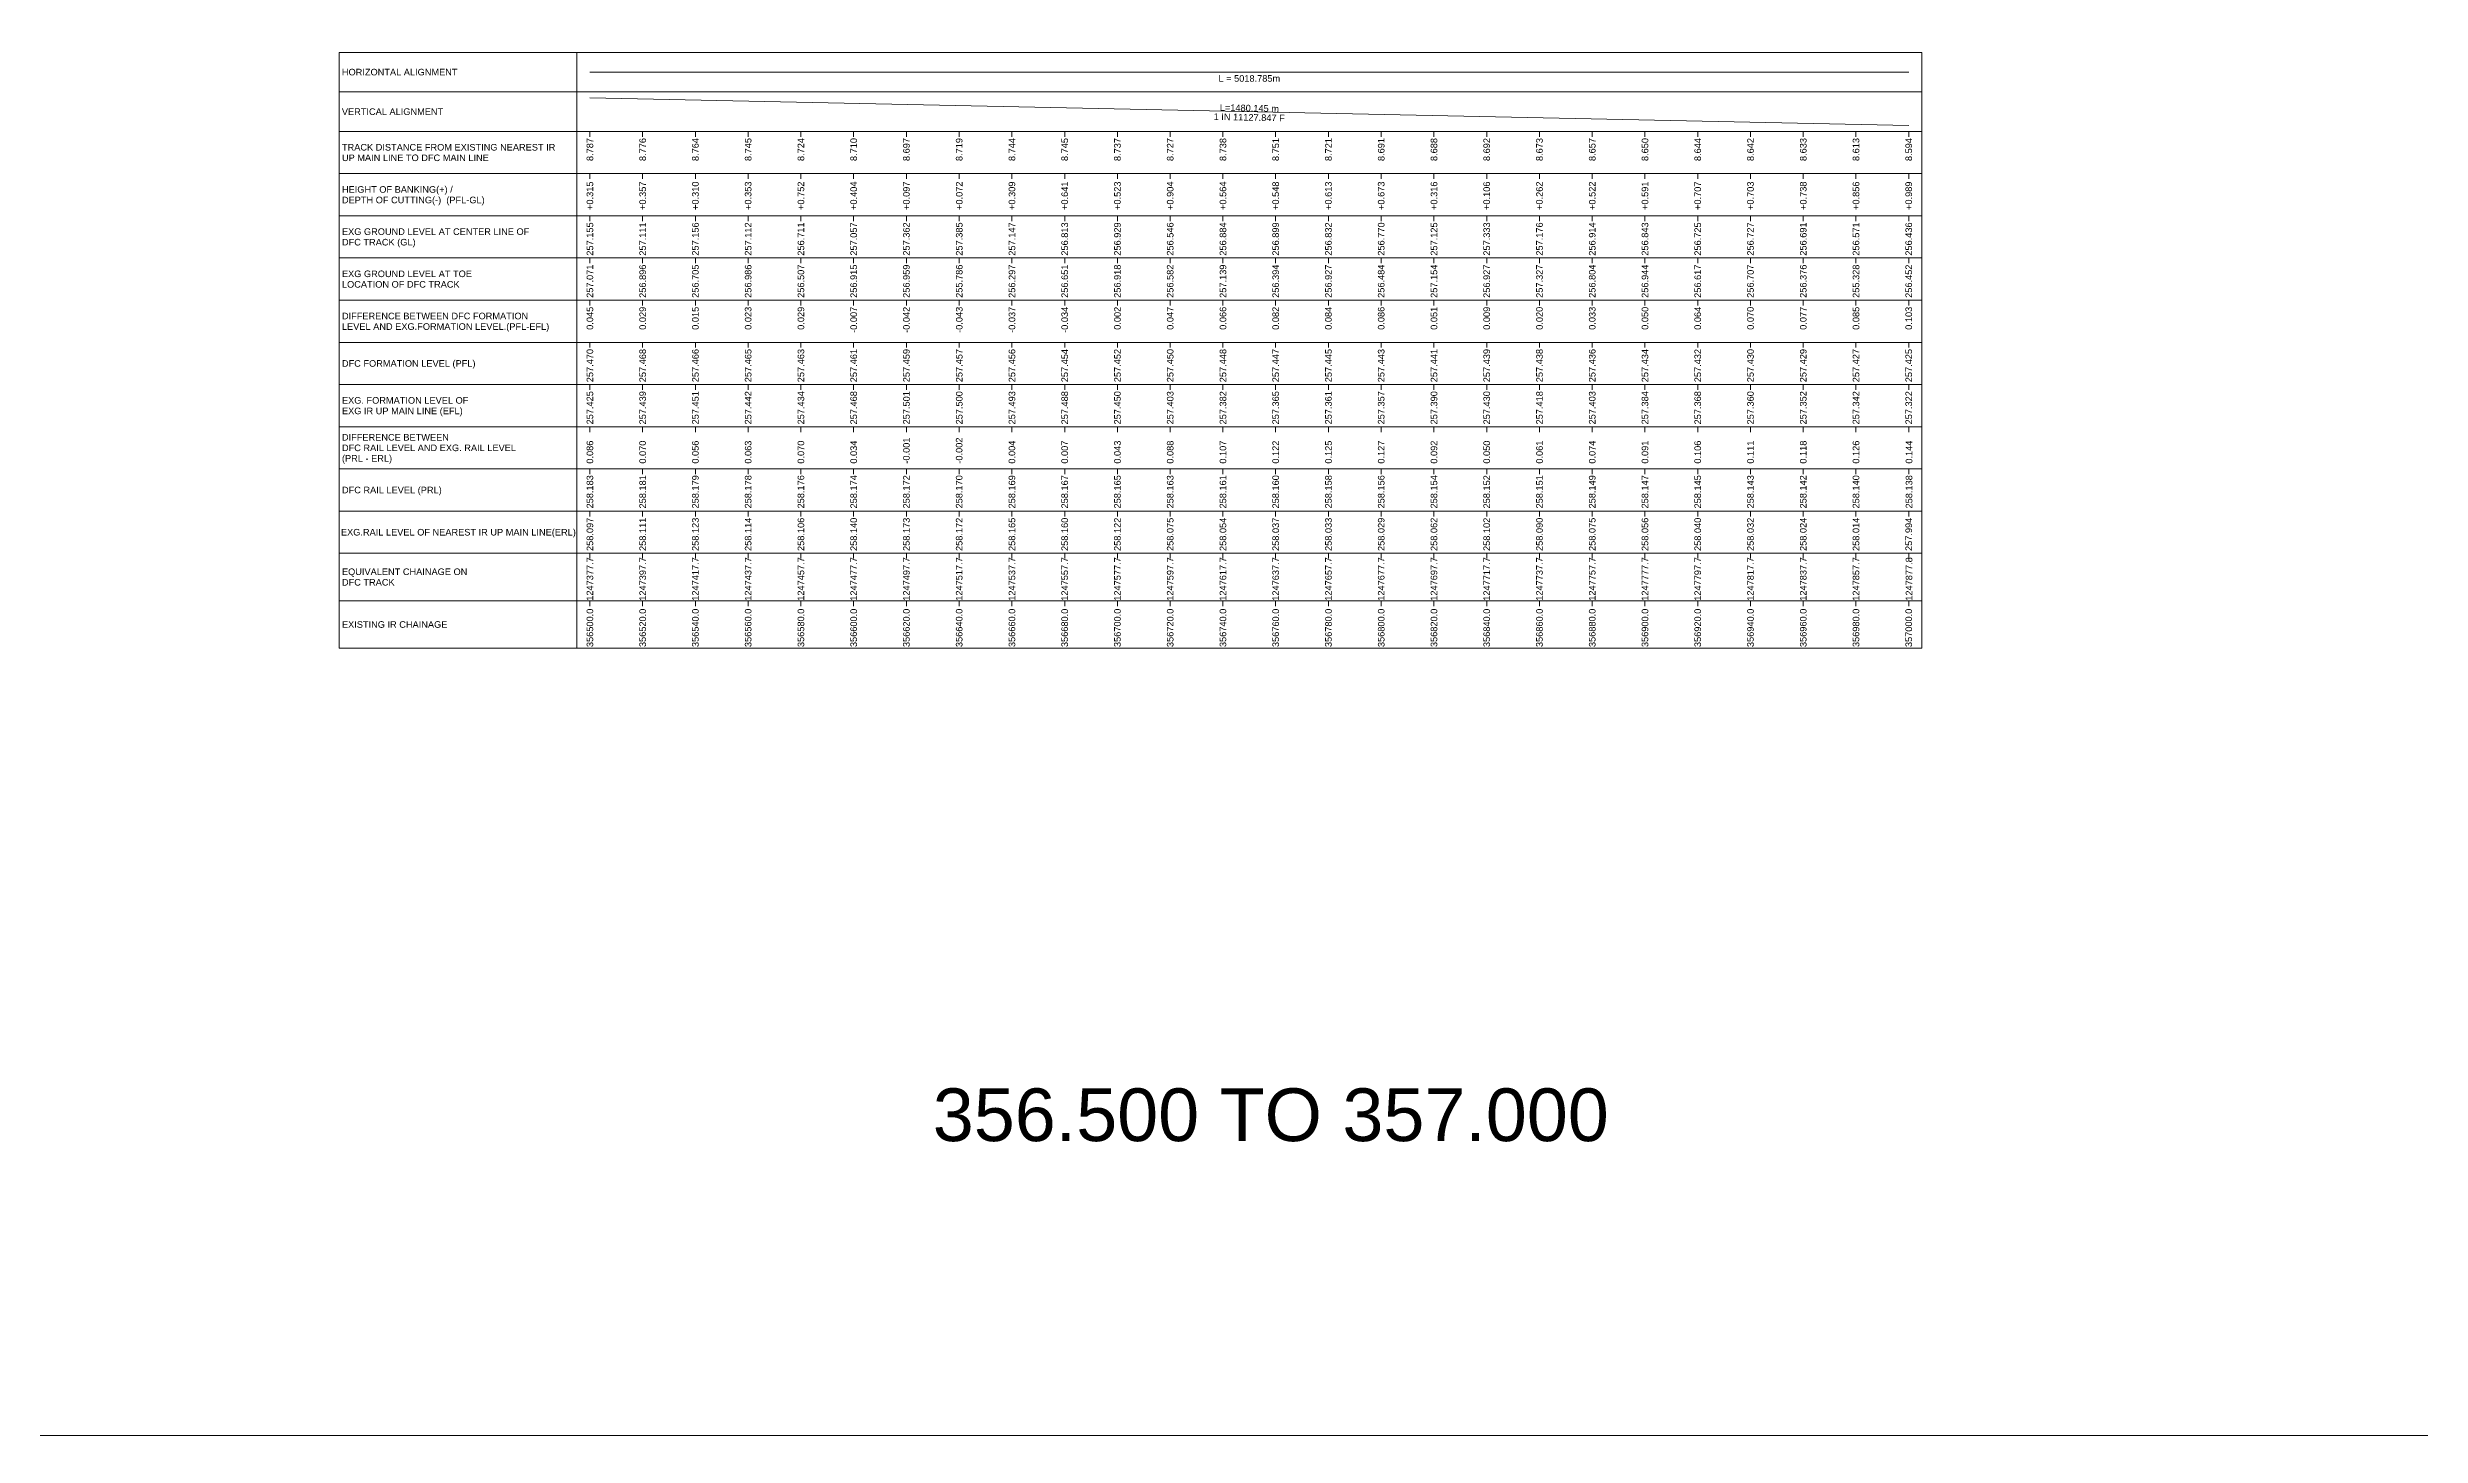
# Model space of a CAD drawing. Header units: feet. Extents: x 25646 to 32594, y -5530 to -4558.
# Drawn here: x 30794 to 31694, y -5530 to -5003 of the extents above; entities that cross this region are included whole.
import ezdxf
from ezdxf.enums import TextEntityAlignment as Align

# ---------------------------------------------------------------- set-up
doc = ezdxf.new("R2010")
doc.units = ezdxf.units.FT
doc.header["$MEASUREMENT"] = 0
doc.layers.get('0').update_dxf_attribs({"lineweight": 0})
for name, color, linetype, lineweight in [('LS CUT FILL', 10, 'Continuous', 0), ('LS DIFF. EXG.RL & PRO. RL', 10, 'Continuous', 0), ('LS DIFF. PFL & EFL', 10, 'Continuous', 0), ('LS EXG GL', 7, 'Continuous', 0), ('LS EXG IR CH', 7, 'Continuous', 0), ('LS EXG RL', 7, 'Continuous', 0), ('LS EXG. FL', 7, 'Continuous', 0), ('LS EXG. GL', 7, 'Continuous', 0), ('LS EXG. GL AT PRO. TOE', 7, 'Continuous', 0), ('LS EXG. IR CH', 7, 'Continuous', 0), ('LS EXG. RL', 7, 'Continuous', 0), ('LS FRAME', 7, 'Continuous', 0), ('LS HORIZONTAL ALIGNMENT', 10, 'Continuous', 0), ('LS PFL-EFL', 10, 'Continuous', 0), ('LS PRL-ERL', 10, 'Continuous', 0), ('LS PRO FL', 10, 'Continuous', 0), ('LS PRO. CUT & FILL', 10, 'Continuous', 0), ('LS PRO. DFCC CH', 10, 'Continuous', 0), ('LS PRO. FL', 10, 'Continuous', 0), ('LS PRO. RL', 10, 'Continuous', 0), ('LS TICKS', 7, 'Continuous', 0), ('LS TRACK CENTER', 10, 'Continuous', 0), ("LS TRACK CENTER's", 10, 'Continuous', 0), ('LS VERTICAL ALIGNMENT', 10, 'Continuous', 0)]:
    doc.layers.add(name, color=color, linetype=linetype, lineweight=lineweight)
doc.layers.add('ref text', color=3, linetype='Continuous')
doc.styles.get("Standard").update_dxf_attribs({"font": 'arial.ttf'})
doc.styles.add('Style-Arial', font='arial.ttf')
doc.styles.add('StyleArial', font='arial.ttf')

msp = doc.modelspace()

# ---------------------------------------------------------------- linework, layer by layer
at = {"layer": 'LS FRAME'}
for points in [[(30995, -5231), (30905, -5231), (30905, -5005)], [(30905, -5005), (30995, -5005)], [(30995, -5020), (30905, -5020)], [(30995, -5035), (30905, -5035)], [(30995, -5051), (30905, -5051)], [(30905, -5051), (30995, -5051)], [(30995, -5067), (30905, -5067)], [(30905, -5067), (30995, -5067)], [(30995, -5083), (30905, -5083)], [(30905, -5083), (30995, -5083)], [(30995, -5099), (30905, -5099)], [(30995, -5115), (30905, -5115)], [(30905, -5115), (30995, -5115)], [(30995, -5131), (30905, -5131)], [(30905, -5131), (30995, -5131)], [(30995, -5147), (30905, -5147)], [(30905, -5147), (30995, -5147)], [(30995, -5163), (30905, -5163)], [(30905, -5163), (30995, -5163)], [(30995, -5179), (30905, -5179)], [(30995, -5195), (30905, -5195)], [(30995, -5213), (30905, -5213)]]:
    msp.add_lwpolyline(points, dxfattribs=at)
at = {"layer": 'LS FRAME', "flags": 128}
for points in [[(30995, -5020), (31505, -5020), (31505, -5005), (30995, -5005), (30995, -5020)], [(30995, -5035), (31505, -5035), (31505, -5020), (30995, -5020), (30995, -5035)], [(30995, -5051), (31505, -5051), (31505, -5035), (30995, -5035), (30995, -5051)], [(30995, -5067), (31505, -5067), (31505, -5051), (30995, -5051), (30995, -5067)], [(30995, -5083), (31505, -5083), (31505, -5067), (30995, -5067), (30995, -5083)], [(30995, -5099), (31505, -5099), (31505, -5083), (30995, -5083), (30995, -5099)], [(30995, -5115), (31505, -5115), (31505, -5099), (30995, -5099), (30995, -5115)], [(30995, -5131), (31505, -5131), (31505, -5115), (30995, -5115), (30995, -5131)], [(30995, -5147), (31505, -5147), (31505, -5131), (30995, -5131), (30995, -5147)], [(30995, -5163), (31505, -5163), (31505, -5147), (30995, -5147), (30995, -5163)], [(30995, -5179), (31505, -5179), (31505, -5163), (30995, -5163), (30995, -5179)], [(30995, -5195), (31505, -5195), (31505, -5179), (30995, -5179), (30995, -5195)], [(30995, -5213), (31505, -5213), (31505, -5195), (30995, -5195), (30995, -5213)], [(30995, -5231), (31505, -5231), (31505, -5213), (30995, -5213), (30995, -5231)]]:
    msp.add_lwpolyline(points, close=True, dxfattribs=at)
at = {"layer": 'LS HORIZONTAL ALIGNMENT', "flags": 128}
msp.add_lwpolyline([(31000, -5012.5), (31500, -5012.5)], dxfattribs=at)
at = {"layer": 'LS TICKS', "color": 7, "linetype": 'Continuous', "lineweight": 0, "flags": 128}
for points in [[(31000, -5037), (31000, -5035)], [(31020, -5037), (31020, -5035)], [(31040, -5037), (31040, -5035)], [(31060, -5037), (31060, -5035)], [(31080, -5037), (31080, -5035)], [(31100, -5037), (31100, -5035)], [(31120, -5037), (31120, -5035)], [(31140.02, -5037), (31140.02, -5035)], [(31160.01, -5037), (31160.01, -5035)], [(31180.01, -5037), (31180.01, -5035)], [(31200, -5037), (31200, -5035)], [(31220, -5037), (31220, -5035)], [(31240.01, -5037), (31240.01, -5035)], [(31259.99, -5037), (31259.99, -5035)], [(31279.99, -5037), (31279.99, -5035)], [(31299.99, -5037), (31299.99, -5035)], [(31320.01, -5037), (31320.01, -5035)], [(31340, -5037), (31340, -5035)], [(31360, -5037), (31360, -5035)], [(31380, -5037), (31380, -5035)], [(31400, -5037), (31400, -5035)], [(31420, -5037), (31420, -5035)], [(31440, -5037), (31440, -5035)], [(31460, -5037), (31460, -5035)], [(31480, -5037), (31480, -5035)], [(31500, -5037), (31500, -5035)], [(31000, -5053), (31000, -5051)], [(31020, -5053), (31020, -5051)], [(31040, -5053), (31040, -5051)], [(31060, -5053), (31060, -5051)], [(31080, -5053), (31080, -5051)], [(31100, -5053), (31100, -5051)], [(31120, -5053), (31120, -5051)], [(31140.02, -5053), (31140.02, -5051)], [(31160.01, -5053), (31160.01, -5051)], [(31180.01, -5053), (31180.01, -5051)], [(31200, -5053), (31200, -5051)], [(31220, -5053), (31220, -5051)], [(31240.01, -5053), (31240.01, -5051)], [(31259.99, -5053), (31259.99, -5051)], [(31279.99, -5053), (31279.99, -5051)], [(31299.99, -5053), (31299.99, -5051)], [(31320.01, -5053), (31320.01, -5051)], [(31340, -5053), (31340, -5051)], [(31360, -5053), (31360, -5051)], [(31380, -5053), (31380, -5051)], [(31400, -5053), (31400, -5051)], [(31420, -5053), (31420, -5051)], [(31440, -5053), (31440, -5051)], [(31460, -5053), (31460, -5051)], [(31480, -5053), (31480, -5051)], [(31500, -5053), (31500, -5051)], [(31000, -5069), (31000, -5067)], [(31020, -5069), (31020, -5067)], [(31040, -5069), (31040, -5067)], [(31060, -5069), (31060, -5067)], [(31080, -5069), (31080, -5067)], [(31100, -5069), (31100, -5067)], [(31120, -5069), (31120, -5067)], [(31140.02, -5069), (31140.02, -5067)], [(31160.01, -5069), (31160.01, -5067)], [(31180.01, -5069), (31180.01, -5067)], [(31200, -5069), (31200, -5067)], [(31220, -5069), (31220, -5067)], [(31240.01, -5069), (31240.01, -5067)], [(31259.99, -5069), (31259.99, -5067)], [(31279.99, -5069), (31279.99, -5067)], [(31299.99, -5069), (31299.99, -5067)], [(31320.01, -5069), (31320.01, -5067)], [(31340, -5069), (31340, -5067)], [(31360, -5069), (31360, -5067)], [(31380, -5069), (31380, -5067)], [(31400, -5069), (31400, -5067)], [(31420, -5069), (31420, -5067)], [(31440, -5069), (31440, -5067)], [(31460, -5069), (31460, -5067)], [(31480, -5069), (31480, -5067)], [(31500, -5069), (31500, -5067)], [(31000, -5085), (31000, -5083)], [(31020, -5085), (31020, -5083)], [(31040, -5085), (31040, -5083)], [(31060, -5085), (31060, -5083)], [(31080, -5085), (31080, -5083)], [(31100, -5085), (31100, -5083)], [(31120, -5085), (31120, -5083)], [(31140.02, -5085), (31140.02, -5083)], [(31160.01, -5085), (31160.01, -5083)], [(31180.01, -5085), (31180.01, -5083)], [(31200, -5085), (31200, -5083)], [(31220, -5085), (31220, -5083)], [(31240.01, -5085), (31240.01, -5083)], [(31259.99, -5085), (31259.99, -5083)], [(31279.99, -5085), (31279.99, -5083)], [(31299.99, -5085), (31299.99, -5083)], [(31320.01, -5085), (31320.01, -5083)], [(31340, -5085), (31340, -5083)], [(31360, -5085), (31360, -5083)], [(31380, -5085), (31380, -5083)], [(31400, -5085), (31400, -5083)], [(31420, -5085), (31420, -5083)], [(31440, -5085), (31440, -5083)], [(31460, -5085), (31460, -5083)], [(31480, -5085), (31480, -5083)], [(31500, -5085), (31500, -5083)], [(31000, -5101), (31000, -5099)], [(31020, -5101), (31020, -5099)], [(31040, -5101), (31040, -5099)], [(31060, -5101), (31060, -5099)], [(31080, -5101), (31080, -5099)], [(31100, -5101), (31100, -5099)], [(31120, -5101), (31120, -5099)], [(31140.02, -5101), (31140.02, -5099)], [(31160.01, -5101), (31160.01, -5099)], [(31180.01, -5101), (31180.01, -5099)], [(31200, -5101), (31200, -5099)], [(31220, -5101), (31220, -5099)], [(31240.01, -5101), (31240.01, -5099)], [(31259.99, -5101), (31259.99, -5099)], [(31279.99, -5101), (31279.99, -5099)], [(31299.99, -5101), (31299.99, -5099)], [(31320.01, -5101), (31320.01, -5099)], [(31340, -5101), (31340, -5099)], [(31360, -5101), (31360, -5099)], [(31380, -5101), (31380, -5099)], [(31400, -5101), (31400, -5099)], [(31420, -5101), (31420, -5099)], [(31440, -5101), (31440, -5099)], [(31460, -5101), (31460, -5099)], [(31480, -5101), (31480, -5099)], [(31500, -5101), (31500, -5099)], [(31000, -5117), (31000, -5115)], [(31020, -5117), (31020, -5115)], [(31040, -5117), (31040, -5115)], [(31060, -5117), (31060, -5115)], [(31080, -5117), (31080, -5115)], [(31100, -5117), (31100, -5115)], [(31120, -5117), (31120, -5115)], [(31140.02, -5117), (31140.02, -5115)], [(31160.01, -5117), (31160.01, -5115)], [(31180.01, -5117), (31180.01, -5115)], [(31200, -5117), (31200, -5115)], [(31220, -5117), (31220, -5115)], [(31240.01, -5117), (31240.01, -5115)], [(31259.99, -5117), (31259.99, -5115)], [(31279.99, -5117), (31279.99, -5115)], [(31299.99, -5117), (31299.99, -5115)], [(31320.01, -5117), (31320.01, -5115)], [(31340, -5117), (31340, -5115)], [(31360, -5117), (31360, -5115)], [(31380, -5117), (31380, -5115)], [(31400, -5117), (31400, -5115)], [(31420, -5117), (31420, -5115)], [(31440, -5117), (31440, -5115)], [(31460, -5117), (31460, -5115)], [(31480, -5117), (31480, -5115)], [(31500, -5117), (31500, -5115)], [(31000, -5133), (31000, -5131)], [(31020, -5133), (31020, -5131)], [(31040, -5133), (31040, -5131)], [(31060, -5133), (31060, -5131)], [(31080, -5133), (31080, -5131)], [(31100, -5133), (31100, -5131)], [(31120, -5133), (31120, -5131)], [(31140.02, -5133), (31140.02, -5131)], [(31160.01, -5133), (31160.01, -5131)], [(31180.01, -5133), (31180.01, -5131)], [(31200, -5133), (31200, -5131)], [(31220, -5133), (31220, -5131)], [(31240.01, -5133), (31240.01, -5131)], [(31259.99, -5133), (31259.99, -5131)], [(31279.99, -5133), (31279.99, -5131)], [(31299.99, -5133), (31299.99, -5131)], [(31320.01, -5133), (31320.01, -5131)], [(31340, -5133), (31340, -5131)], [(31360, -5133), (31360, -5131)], [(31380, -5133), (31380, -5131)], [(31400, -5133), (31400, -5131)], [(31420, -5133), (31420, -5131)], [(31440, -5133), (31440, -5131)], [(31460, -5133), (31460, -5131)], [(31480, -5133), (31480, -5131)], [(31500, -5133), (31500, -5131)], [(31000, -5149), (31000, -5147)], [(31020, -5149), (31020, -5147)], [(31040, -5149), (31040, -5147)], [(31060, -5149), (31060, -5147)], [(31080, -5149), (31080, -5147)], [(31100, -5149), (31100, -5147)], [(31120, -5149), (31120, -5147)], [(31140.02, -5149), (31140.02, -5147)], [(31160.01, -5149), (31160.01, -5147)], [(31180.01, -5149), (31180.01, -5147)], [(31200, -5149), (31200, -5147)], [(31220, -5149), (31220, -5147)], [(31240.01, -5149), (31240.01, -5147)], [(31259.99, -5149), (31259.99, -5147)], [(31279.99, -5149), (31279.99, -5147)], [(31299.99, -5149), (31299.99, -5147)], [(31320.01, -5149), (31320.01, -5147)], [(31340, -5149), (31340, -5147)], [(31360, -5149), (31360, -5147)], [(31380, -5149), (31380, -5147)], [(31400, -5149), (31400, -5147)], [(31420, -5149), (31420, -5147)], [(31440, -5149), (31440, -5147)], [(31460, -5149), (31460, -5147)], [(31480, -5149), (31480, -5147)], [(31500, -5149), (31500, -5147)], [(31000, -5165), (31000, -5163)], [(31020, -5165), (31020, -5163)], [(31040, -5165), (31040, -5163)], [(31060, -5165), (31060, -5163)], [(31080, -5165), (31080, -5163)], [(31100, -5165), (31100, -5163)], [(31120, -5165), (31120, -5163)], [(31140.02, -5165), (31140.02, -5163)], [(31160.01, -5165), (31160.01, -5163)], [(31180.01, -5165), (31180.01, -5163)], [(31200, -5165), (31200, -5163)], [(31220, -5165), (31220, -5163)], [(31240.01, -5165), (31240.01, -5163)], [(31259.99, -5165), (31259.99, -5163)], [(31279.99, -5165), (31279.99, -5163)], [(31299.99, -5165), (31299.99, -5163)], [(31320.01, -5165), (31320.01, -5163)], [(31340, -5165), (31340, -5163)], [(31360, -5165), (31360, -5163)], [(31380, -5165), (31380, -5163)], [(31400, -5165), (31400, -5163)], [(31420, -5165), (31420, -5163)], [(31440, -5165), (31440, -5163)], [(31460, -5165), (31460, -5163)], [(31480, -5165), (31480, -5163)], [(31500, -5165), (31500, -5163)], [(31000, -5181), (31000, -5179)], [(31020, -5181), (31020, -5179)], [(31040, -5181), (31040, -5179)], [(31060, -5181), (31060, -5179)], [(31080, -5181), (31080, -5179)], [(31100, -5181), (31100, -5179)], [(31120, -5181), (31120, -5179)], [(31140.02, -5181), (31140.02, -5179)], [(31160.01, -5181), (31160.01, -5179)], [(31180.01, -5181), (31180.01, -5179)], [(31200, -5181), (31200, -5179)], [(31220, -5181), (31220, -5179)], [(31240.01, -5181), (31240.01, -5179)], [(31259.99, -5181), (31259.99, -5179)], [(31279.99, -5181), (31279.99, -5179)], [(31299.99, -5181), (31299.99, -5179)], [(31320.01, -5181), (31320.01, -5179)], [(31340, -5181), (31340, -5179)], [(31360, -5181), (31360, -5179)], [(31380, -5181), (31380, -5179)], [(31400, -5181), (31400, -5179)], [(31420, -5181), (31420, -5179)], [(31440, -5181), (31440, -5179)], [(31460, -5181), (31460, -5179)], [(31480, -5181), (31480, -5179)], [(31500, -5181), (31500, -5179)], [(31000, -5197), (31000, -5195)], [(31020, -5197), (31020, -5195)], [(31040, -5197), (31040, -5195)], [(31060, -5197), (31060, -5195)], [(31080, -5197), (31080, -5195)], [(31100, -5197), (31100, -5195)], [(31120, -5197), (31120, -5195)], [(31140.02, -5197), (31140.02, -5195)], [(31160.01, -5197), (31160.01, -5195)], [(31180.01, -5197), (31180.01, -5195)], [(31200, -5197), (31200, -5195)], [(31220, -5197), (31220, -5195)], [(31240.01, -5197), (31240.01, -5195)], [(31259.99, -5197), (31259.99, -5195)], [(31279.99, -5197), (31279.99, -5195)], [(31299.99, -5197), (31299.99, -5195)], [(31320.01, -5197), (31320.01, -5195)], [(31340, -5197), (31340, -5195)], [(31360, -5197), (31360, -5195)], [(31380, -5197), (31380, -5195)], [(31400, -5197), (31400, -5195)], [(31420, -5197), (31420, -5195)], [(31440, -5197), (31440, -5195)], [(31460, -5197), (31460, -5195)], [(31480, -5197), (31480, -5195)], [(31500, -5197), (31500, -5195)], [(31000, -5215), (31000, -5213)], [(31020, -5215), (31020, -5213)], [(31040, -5215), (31040, -5213)], [(31060, -5215), (31060, -5213)], [(31080, -5215), (31080, -5213)], [(31100, -5215), (31100, -5213)], [(31120, -5215), (31120, -5213)], [(31140.02, -5215), (31140.02, -5213)], [(31160.01, -5215), (31160.01, -5213)], [(31180.01, -5215), (31180.01, -5213)], [(31200, -5215), (31200, -5213)], [(31220, -5215), (31220, -5213)], [(31240.01, -5215), (31240.01, -5213)], [(31259.99, -5215), (31259.99, -5213)], [(31279.99, -5215), (31279.99, -5213)], [(31299.99, -5215), (31299.99, -5213)], [(31320.01, -5215), (31320.01, -5213)], [(31340, -5215), (31340, -5213)], [(31360, -5215), (31360, -5213)], [(31380, -5215), (31380, -5213)], [(31400, -5215), (31400, -5213)], [(31420, -5215), (31420, -5213)], [(31440, -5215), (31440, -5213)], [(31460, -5215), (31460, -5213)], [(31480, -5215), (31480, -5213)], [(31500, -5215), (31500, -5213)]]:
    msp.add_lwpolyline(points, dxfattribs=at)
at = {"layer": 'LS VERTICAL ALIGNMENT', "flags": 128}
msp.add_lwpolyline([(31000, -5022.25), (31500, -5032.75)], dxfattribs=at)

# ---------------------------------------------------------------- texts
at = {"layer": 'LS CUT FILL', "style": 'Style-Arial'}
for s, p in [('+0.315', (31000, -5054)), ('+0.357', (31020, -5054)), ('+0.310', (31040, -5054)), ('+0.353', (31060, -5054)), ('+0.752', (31080, -5054)), ('+0.404', (31100, -5054)), ('+0.097', (31120, -5054)), ('+0.072', (31140.02, -5054)), ('+0.309', (31160.01, -5054)), ('+0.641', (31180.01, -5054)), ('+0.523', (31200, -5054)), ('+0.904', (31220, -5054)), ('+0.564', (31240.01, -5054)), ('+0.548', (31259.99, -5054)), ('+0.613', (31279.99, -5054)), ('+0.673', (31299.99, -5054)), ('+0.316', (31320.01, -5054)), ('+0.106', (31340, -5054)), ('+0.262', (31360, -5054)), ('+0.522', (31380, -5054)), ('+0.591', (31400, -5054)), ('+0.707', (31420, -5054)), ('+0.703', (31440, -5054)), ('+0.738', (31460, -5054)), ('+0.856', (31480, -5054)), ('+0.989', (31500, -5054))]:
    msp.add_text(s, height=2.5, rotation=90, dxfattribs=at).set_placement(p, align=Align.MIDDLE_RIGHT)
at = {"layer": 'LS DIFF. EXG.RL & PRO. RL', "color": 10, "style": 'StyleArial'}
for s, p in [('DIFFERENCE BETWEEN ', (30906, -5151)), ('DFC RAIL LEVEL AND EXG. RAIL LEVEL ', (30906, -5155)), ('(PRL - ERL)', (30906, -5159))]:
    msp.add_text(s, height=2.5, rotation=0.00003, dxfattribs=at).set_placement(p, align=Align.MIDDLE_LEFT)
at = {"layer": 'LS DIFF. PFL & EFL', "color": 10, "style": 'StyleArial'}
for s, p in [('DIFFERENCE BETWEEN DFC FORMATION ', (30906, -5105)), ('LEVEL AND EXG.FORMATION LEVEL.(PFL-EFL)', (30906, -5109))]:
    msp.add_text(s, height=2.5, rotation=0.00003, dxfattribs=at).set_placement(p, align=Align.MIDDLE_LEFT)
at = {"layer": 'LS EXG GL', "style": 'Style-Arial'}
for s, p in [('257.155', (31000, -5069.5)), ('257.111', (31020, -5069.5)), ('257.156', (31040, -5069.5)), ('257.112', (31060, -5069.5)), ('256.711', (31080, -5069.5)), ('257.057', (31100, -5069.5)), ('257.362', (31120, -5069.5)), ('257.385', (31140.02, -5069.5)), ('257.147', (31160.01, -5069.5)), ('256.813', (31180.01, -5069.5)), ('256.929', (31200, -5069.5)), ('256.546', (31220, -5069.5)), ('256.884', (31240.01, -5069.5)), ('256.899', (31259.99, -5069.5)), ('256.832', (31279.99, -5069.5)), ('256.770', (31299.99, -5069.5)), ('257.125', (31320.01, -5069.5)), ('257.333', (31340, -5069.5)), ('257.176', (31360, -5069.5)), ('256.914', (31380, -5069.5)), ('256.843', (31400, -5069.5)), ('256.725', (31420, -5069.5)), ('256.727', (31440, -5069.5)), ('256.691', (31460, -5069.5)), ('256.571', (31480, -5069.5)), ('256.436', (31500, -5069.5))]:
    msp.add_text(s, height=2.5, rotation=90, dxfattribs=at).set_placement(p, align=Align.MIDDLE_RIGHT)
at = {"layer": 'LS EXG IR CH', "style": 'Style-Arial'}
for s, p in [('356500.0', (31000, -5216)), ('356520.0', (31020, -5216)), ('356540.0', (31040, -5216)), ('356560.0', (31060, -5216)), ('356580.0', (31080, -5216)), ('356600.0', (31100, -5216)), ('356620.0', (31120, -5216)), ('356640.0', (31140, -5216)), ('356660.0', (31160, -5216)), ('356680.0', (31180, -5216)), ('356700.0', (31200, -5216)), ('356720.0', (31220, -5216)), ('356740.0', (31240, -5216)), ('356760.0', (31260, -5216)), ('356780.0', (31280, -5216)), ('356800.0', (31300, -5216)), ('356820.0', (31320, -5216)), ('356840.0', (31340, -5216)), ('356860.0', (31360, -5216)), ('356880.0', (31380, -5216)), ('356900.0', (31400, -5216)), ('356920.0', (31420, -5216)), ('356940.0', (31440, -5216)), ('356960.0', (31460, -5216)), ('356980.0', (31480, -5216)), ('357000.0', (31500, -5216))]:
    msp.add_text(s, height=2.5, rotation=90, dxfattribs=at).set_placement(p, align=Align.MIDDLE_RIGHT)
at = {"layer": 'LS EXG RL', "style": 'Style-Arial'}
for s, p in [('258.097', (31000, -5181.5)), ('258.111', (31020, -5181.5)), ('258.123', (31040, -5181.5)), ('258.114', (31060, -5181.5)), ('258.106', (31080, -5181.5)), ('258.140', (31100, -5181.5)), ('258.173', (31120, -5181.5)), ('258.172', (31140, -5181.5)), ('258.165', (31160, -5181.5)), ('258.160', (31180, -5181.5)), ('258.122', (31200, -5181.5)), ('258.075', (31220, -5181.5)), ('258.054', (31240, -5181.5)), ('258.037', (31260, -5181.5)), ('258.033', (31280, -5181.5)), ('258.029', (31300, -5181.5)), ('258.062', (31320, -5181.5)), ('258.102', (31340, -5181.5)), ('258.090', (31360, -5181.5)), ('258.075', (31380, -5181.5)), ('258.056', (31400, -5181.5)), ('258.040', (31420, -5181.5)), ('258.032', (31440, -5181.5)), ('258.024', (31460, -5181.5)), ('258.014', (31480, -5181.5)), ('257.994', (31500, -5181.5))]:
    msp.add_text(s, height=2.5, rotation=90, dxfattribs=at).set_placement(p, align=Align.MIDDLE_RIGHT)
at = {"layer": 'LS EXG. FL', "style": 'StyleArial'}
for s, p in [('EXG. FORMATION LEVEL OF', (30906, -5137)), ('EXG IR UP MAIN LINE (EFL)', (30906, -5141))]:
    msp.add_text(s, height=2.5, rotation=0.00003, dxfattribs=at).set_placement(p, align=Align.MIDDLE_LEFT)
at = {"layer": 'LS EXG. FL'}
for s, p in [('257.425', (31000, -5133.5)), ('257.439', (31020, -5133.5)), ('257.451', (31040, -5133.5)), ('257.442', (31060, -5133.5)), ('257.434', (31080, -5133.5)), ('257.468', (31100, -5133.5)), ('257.501', (31120, -5133.5)), ('257.500', (31140.02, -5133.5)), ('257.493', (31160.01, -5133.5)), ('257.488', (31180.01, -5133.5)), ('257.450', (31200, -5133.5)), ('257.403', (31220, -5133.5)), ('257.382', (31240.01, -5133.5)), ('257.365', (31259.99, -5133.5)), ('257.361', (31279.99, -5133.5)), ('257.357', (31299.99, -5133.5)), ('257.390', (31320.01, -5133.5)), ('257.430', (31340, -5133.5)), ('257.418', (31360, -5133.5)), ('257.403', (31380, -5133.5)), ('257.384', (31400, -5133.5)), ('257.368', (31420, -5133.5)), ('257.360', (31440, -5133.5)), ('257.352', (31460, -5133.5)), ('257.342', (31480, -5133.5)), ('257.322', (31500, -5133.5))]:
    msp.add_text(s, height=2.5, rotation=90, dxfattribs=at).set_placement(p, align=Align.MIDDLE_RIGHT)
at = {"layer": 'LS EXG. GL', "color": 7, "style": 'StyleArial'}
for s, p in [('EXG GROUND LEVEL AT CENTER LINE OF ', (30906, -5073)), ('DFC TRACK (GL)', (30906, -5077))]:
    msp.add_text(s, height=2.5, rotation=0.00003, dxfattribs=at).set_placement(p, align=Align.MIDDLE_LEFT)
at = {"layer": 'LS EXG. GL AT PRO. TOE', "color": 7, "style": 'StyleArial'}
for s, p in [('EXG GROUND LEVEL AT TOE', (30906, -5089)), ('LOCATION OF DFC TRACK', (30906, -5093))]:
    msp.add_text(s, height=2.5, rotation=0.00003, dxfattribs=at).set_placement(p, align=Align.MIDDLE_LEFT)
at = {"layer": 'LS EXG. GL AT PRO. TOE'}
for s, p in [('257.071', (31000, -5085.5)), ('256.896', (31020, -5085.5)), ('256.705', (31040, -5085.5)), ('256.986', (31060, -5085.5)), ('256.507', (31080, -5085.5)), ('256.915', (31100, -5085.5)), ('256.959', (31120, -5085.5)), ('255.786', (31140.02, -5085.5)), ('256.297', (31160.01, -5085.5)), ('256.651', (31180.01, -5085.5)), ('256.918', (31200, -5085.5)), ('256.582', (31220, -5085.5)), ('257.139', (31240.01, -5085.5)), ('256.394', (31259.99, -5085.5)), ('256.927', (31279.99, -5085.5)), ('256.484', (31299.99, -5085.5)), ('257.154', (31320.01, -5085.5)), ('256.927', (31340, -5085.5)), ('257.327', (31360, -5085.5)), ('256.804', (31380, -5085.5)), ('256.944', (31400, -5085.5)), ('256.617', (31420, -5085.5)), ('256.707', (31440, -5085.5)), ('256.376', (31460, -5085.5)), ('255.328', (31480, -5085.5)), ('256.452', (31500, -5085.5))]:
    msp.add_text(s, height=2.5, rotation=90, dxfattribs=at).set_placement(p, align=Align.MIDDLE_RIGHT)
at = {"layer": 'LS EXG. IR CH', "style": 'StyleArial'}
msp.add_text('EXISTING IR CHAINAGE', height=2.5, rotation=0.00003, dxfattribs=at).set_placement((30906, -5222), align=Align.MIDDLE_LEFT)
at = {"layer": 'LS EXG. RL', "style": 'StyleArial'}
msp.add_text('EXG.RAIL LEVEL OF NEAREST IR UP MAIN LINE(ERL)', height=2.5, rotation=0.00003, dxfattribs=at).set_placement((30905.61, -5187), align=Align.MIDDLE_LEFT)
at = {"layer": 'LS HORIZONTAL ALIGNMENT', "style": 'StyleArial'}
msp.add_text('HORIZONTAL ALIGNMENT', height=2.5, rotation=0.00003, dxfattribs=at).set_placement((30905.97, -5012.5), align=Align.MIDDLE_LEFT)
at = {"layer": 'LS HORIZONTAL ALIGNMENT', "insert": (31250, -5014.92), "char_height": 2.5, "attachment_point": 5, "line_spacing_factor": 0.6, "style": 'Style-Arial'}
msp.add_mtext('L = 5018.785m', dxfattribs=at)
at = {"layer": 'LS PFL-EFL'}
for s, p in [('0.045', (31000, -5101.5)), ('0.029', (31020, -5101.5)), ('0.015', (31040, -5101.5)), ('0.023', (31060, -5101.5)), ('0.029', (31080, -5101.5)), ('-0.007', (31100, -5101.5)), ('-0.042', (31120, -5101.5)), ('-0.043', (31140.02, -5101.5)), ('-0.037', (31160.01, -5101.5)), ('-0.034', (31180.01, -5101.5)), ('0.002', (31200, -5101.5)), ('0.047', (31220, -5101.5)), ('0.066', (31240.01, -5101.5)), ('0.082', (31259.99, -5101.5)), ('0.084', (31279.99, -5101.5)), ('0.086', (31299.99, -5101.5)), ('0.051', (31320.01, -5101.5)), ('0.009', (31340, -5101.5)), ('0.020', (31360, -5101.5)), ('0.033', (31380, -5101.5)), ('0.050', (31400, -5101.5)), ('0.064', (31420, -5101.5)), ('0.070', (31440, -5101.5)), ('0.077', (31460, -5101.5)), ('0.085', (31480, -5101.5)), ('0.103', (31500, -5101.5))]:
    msp.add_text(s, height=2.5, rotation=90, dxfattribs=at).set_placement(p, align=Align.MIDDLE_RIGHT)
at = {"layer": 'LS PRL-ERL'}
for s, p in [('0.086', (31001.25, -5161)), ('0.070', (31021.25, -5161)), ('0.056', (31041.25, -5161)), ('0.063', (31061.25, -5161)), ('0.070', (31081.25, -5161)), ('0.034', (31101.25, -5161)), ('-0.001', (31121.25, -5161)), ('-0.002', (31141.25, -5161)), ('0.004', (31161.25, -5161)), ('0.007', (31181.25, -5161)), ('0.043', (31201.25, -5161)), ('0.088', (31221.25, -5161)), ('0.107', (31241.25, -5161)), ('0.122', (31261.25, -5161)), ('0.125', (31281.25, -5161)), ('0.127', (31301.25, -5161)), ('0.092', (31321.25, -5161)), ('0.050', (31341.25, -5161)), ('0.061', (31361.25, -5161)), ('0.074', (31381.25, -5161)), ('0.091', (31401.25, -5161)), ('0.106', (31421.25, -5161)), ('0.111', (31441.25, -5161)), ('0.118', (31461.25, -5161)), ('0.126', (31481.25, -5161)), ('0.144', (31501.35, -5161))]:
    msp.add_text(s, height=2.5, rotation=90, dxfattribs=at).set_placement(p)
at = {"layer": 'LS PRO FL', "style": 'Style-Arial'}
for s, p in [('257.470', (31000, -5117.5)), ('257.468', (31020, -5117.5)), ('257.466', (31040, -5117.5)), ('257.465', (31060, -5117.5)), ('257.463', (31080, -5117.5)), ('257.461', (31100, -5117.5)), ('257.459', (31120, -5117.5)), ('257.457', (31140.02, -5117.5)), ('257.456', (31160.01, -5117.5)), ('257.454', (31180.01, -5117.5)), ('257.452', (31200, -5117.5)), ('257.450', (31220, -5117.5)), ('257.448', (31240.01, -5117.5)), ('257.447', (31259.99, -5117.5)), ('257.445', (31279.99, -5117.5)), ('257.443', (31299.99, -5117.5)), ('257.441', (31320.01, -5117.5)), ('257.439', (31340, -5117.5)), ('257.438', (31360, -5117.5)), ('257.436', (31380, -5117.5)), ('257.434', (31400, -5117.5)), ('257.432', (31420, -5117.5)), ('257.430', (31440, -5117.5)), ('257.429', (31460, -5117.5)), ('257.427', (31480, -5117.5)), ('257.425', (31500, -5117.5))]:
    msp.add_text(s, height=2.5, rotation=90, dxfattribs=at).set_placement(p, align=Align.MIDDLE_RIGHT)
at = {"layer": 'LS PRO. CUT & FILL', "color": 10, "style": 'StyleArial'}
for s, p in [('HEIGHT OF BANKING(+) /', (30906, -5057)), ('DEPTH OF CUTTING(-)  (PFL-GL)', (30906, -5061))]:
    msp.add_text(s, height=2.5, rotation=0.00003, dxfattribs=at).set_placement(p, align=Align.MIDDLE_LEFT)
at = {"layer": 'LS PRO. DFCC CH'}
for s, p in [('1247377.7', (31001.25, -5213)), ('1247397.7', (31021.25, -5213)), ('1247417.7', (31041.25, -5213)), ('1247437.7', (31061.25, -5213)), ('1247457.7', (31081.25, -5213)), ('1247477.7', (31101.25, -5213)), ('1247497.7', (31121.25, -5213)), ('1247517.7', (31141.25, -5213)), ('1247537.7', (31161.25, -5213)), ('1247557.7', (31181.25, -5213)), ('1247577.7', (31201.25, -5213)), ('1247597.7', (31221.25, -5213)), ('1247617.7', (31241.25, -5213)), ('1247637.7', (31261.25, -5213)), ('1247657.7', (31281.25, -5213)), ('1247677.7', (31301.25, -5213)), ('1247697.7', (31321.25, -5213)), ('1247717.7', (31341.25, -5213)), ('1247737.7', (31361.25, -5213)), ('1247757.7', (31381.25, -5213)), ('1247777.7', (31401.25, -5213)), ('1247797.7', (31421.25, -5213)), ('1247817.7', (31441.25, -5213)), ('1247837.7', (31461.25, -5213)), ('1247857.7', (31481.25, -5213)), ('1247877.8', (31501.35, -5213))]:
    msp.add_text(s, height=2.5, rotation=90, dxfattribs=at).set_placement(p)
at = {"layer": 'LS PRO. DFCC CH', "color": 10, "style": 'Style-Arial'}
for s, p in [('EQUIVALENT CHAINAGE ON ', (30906, -5202)), ('DFC TRACK', (30906, -5206))]:
    msp.add_text(s, height=2.5, rotation=0.00003, dxfattribs=at).set_placement(p, align=Align.MIDDLE_LEFT)
at = {"layer": 'LS PRO. FL', "color": 10, "style": 'StyleArial'}
msp.add_text('DFC FORMATION LEVEL (PFL) ', height=2.5, rotation=0.00003, dxfattribs=at).set_placement((30906, -5123), align=Align.MIDDLE_LEFT)
at = {"layer": 'LS PRO. RL', "color": 10, "style": 'StyleArial'}
msp.add_text('DFC RAIL LEVEL (PRL)', height=2.5, rotation=0.00003, dxfattribs=at).set_placement((30906, -5171), align=Align.MIDDLE_LEFT)
at = {"layer": 'LS PRO. RL'}
for s, p in [('258.183', (31001.25, -5178)), ('258.181', (31021.25, -5178)), ('258.179', (31041.25, -5178)), ('258.178', (31061.25, -5178)), ('258.176', (31081.25, -5178)), ('258.174', (31101.25, -5178)), ('258.172', (31121.25, -5178)), ('258.170', (31141.25, -5178)), ('258.169', (31161.25, -5178)), ('258.167', (31181.25, -5178)), ('258.165', (31201.25, -5178)), ('258.163', (31221.25, -5178)), ('258.161', (31241.25, -5178)), ('258.160', (31261.25, -5178)), ('258.158', (31281.25, -5178)), ('258.156', (31301.25, -5178)), ('258.154', (31321.25, -5178)), ('258.152', (31341.25, -5178)), ('258.151', (31361.25, -5178)), ('258.149', (31381.25, -5178)), ('258.147', (31401.25, -5178)), ('258.145', (31421.25, -5178)), ('258.143', (31441.25, -5178)), ('258.142', (31461.25, -5178)), ('258.140', (31481.25, -5178)), ('258.138', (31501.35, -5178))]:
    msp.add_text(s, height=2.5, rotation=90, dxfattribs=at).set_placement(p)
at = {"layer": 'LS TRACK CENTER', "style": 'Style-Arial'}
for s, p in [('8.787', (31000, -5037.5)), ('8.776', (31020, -5037.5)), ('8.764', (31040, -5037.5)), ('8.745', (31060, -5037.5)), ('8.724', (31080, -5037.5)), ('8.710', (31100, -5037.5)), ('8.697', (31120, -5037.5)), ('8.719', (31140, -5037.5)), ('8.744', (31160, -5037.5)), ('8.745', (31180, -5037.5)), ('8.737', (31200, -5037.5)), ('8.727', (31220, -5037.5)), ('8.738', (31240, -5037.5)), ('8.751', (31260, -5037.5)), ('8.721', (31280, -5037.5)), ('8.691', (31300, -5037.5)), ('8.688', (31320, -5037.5)), ('8.692', (31340, -5037.5)), ('8.673', (31360, -5037.5)), ('8.657', (31380, -5037.5)), ('8.650', (31400, -5037.5)), ('8.644', (31420, -5037.5)), ('8.642', (31440, -5037.5)), ('8.633', (31460, -5037.5)), ('8.613', (31480, -5037.5)), ('8.594', (31500, -5037.5))]:
    msp.add_text(s, height=2.5, rotation=90, dxfattribs=at).set_placement(p, align=Align.MIDDLE_RIGHT)
at = {"layer": "LS TRACK CENTER's", "color": 10, "style": 'StyleArial'}
for s, p in [('TRACK DISTANCE FROM EXISTING NEAREST IR ', (30906, -5041)), ('UP MAIN LINE TO DFC MAIN LINE', (30906, -5045))]:
    msp.add_text(s, height=2.5, rotation=0.00003, dxfattribs=at).set_placement(p, align=Align.MIDDLE_LEFT)
at = {"layer": 'LS VERTICAL ALIGNMENT', "style": 'StyleArial'}
msp.add_text('VERTICAL ALIGNMENT', height=2.5, rotation=0.00003, dxfattribs=at).set_placement((30905.97, -5027.5), align=Align.MIDDLE_LEFT)
at = {"layer": 'LS VERTICAL ALIGNMENT', "insert": (31249.99, -5027.92), "char_height": 2.5, "attachment_point": 5, "rotation": 358.79695, "line_spacing_factor": 0.84, "style": 'Style-Arial'}
msp.add_mtext('L=1480.145 m\\P1 IN 11127.847 F', dxfattribs=at)
at = {"layer": 'ref text', "color": 3, "insert": (31130, -5418.23), "char_height": 20, "width": 256.3165, "attachment_point": 7, "bg_fill": 3, "box_fill_scale": 1.5, "bg_fill_color": 256, "bg_fill_transparency": 0}
msp.add_mtext('356.500 TO 357.000', dxfattribs=at)

# ---------------------------------------------------------------- next in the draw order: linework, layer by layer
at = {"color": 3}
msp.add_lwpolyline([(25646.02, -4557.86), (32593.71, -4557.86), (32593.71, -5529.62), (25646.02, -5529.62)], close=True, dxfattribs=at)

doc.saveas('drawing.dxf')
